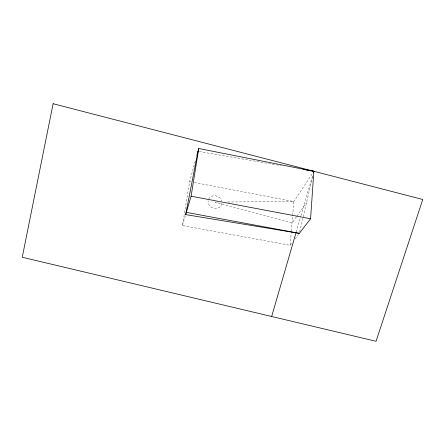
<?xml version="1.0" encoding="UTF-8"?>
<svg xmlns="http://www.w3.org/2000/svg" width="445" height="445" viewBox="0 0 445 445"><rect width="100%" height="100%" fill="white"/><g stroke="black" fill="none" stroke-linecap="round" stroke-linejoin="round"><path stroke-width="0.33" stroke-dasharray="2.23 1.67" d="M195.255 161.201L189.631 181.605L182.444 225.554L290.179 245.29L291.297 231.823M291.353 231.15L293.828 201.513L227.384 202.002M299.657 232.023L312.618 176.615M221.877 203.348L221.404 204.961A7.031 6.28 21.3 0 1 213.205 208.143A7.031 6.28 21.3 0 1 208.104 200.79M296.175 232.145L300.792 216.264M300.981 215.603L312.524 175.909M182.444 225.554L185.482 215.252M293.605 201.858L313.491 171.848M296.47 216.804L292.02 223.067L214.991 202.091L217.75 202.036M296.871 216.237L306.533 202.642M290.179 245.29L292.676 242.036M295.18 238.781L298.512 234.443M199.338 151.567L281.145 165.646M189.631 181.605L190.988 181.866M194.393 182.517L293.806 201.552M208.577 199.221A7.031 6.28 21.3 0 1 215.569 195.817A7.031 6.28 21.3 0 1 221.738 201.173"/><path stroke-width="0.67" d="M197.975 151.333L185.671 214.612L299.346 233.358L310.566 218.756L313.87 171.275L198.754 148.508L196.885 155.283M185.671 214.612L191.1 196.201L198.754 148.508M313.553 172.61L313.87 171.275L303.64 169.517M271.65 316.512L295.981 232.807M313.48 172.599L313.87 171.275M186.333 212.371L299.346 233.358M191.1 196.201L310.566 218.756M53.122 103.718L22.25 257.26L376.058 341.282L422.75 199.488L53.122 103.718"/></g></svg>
